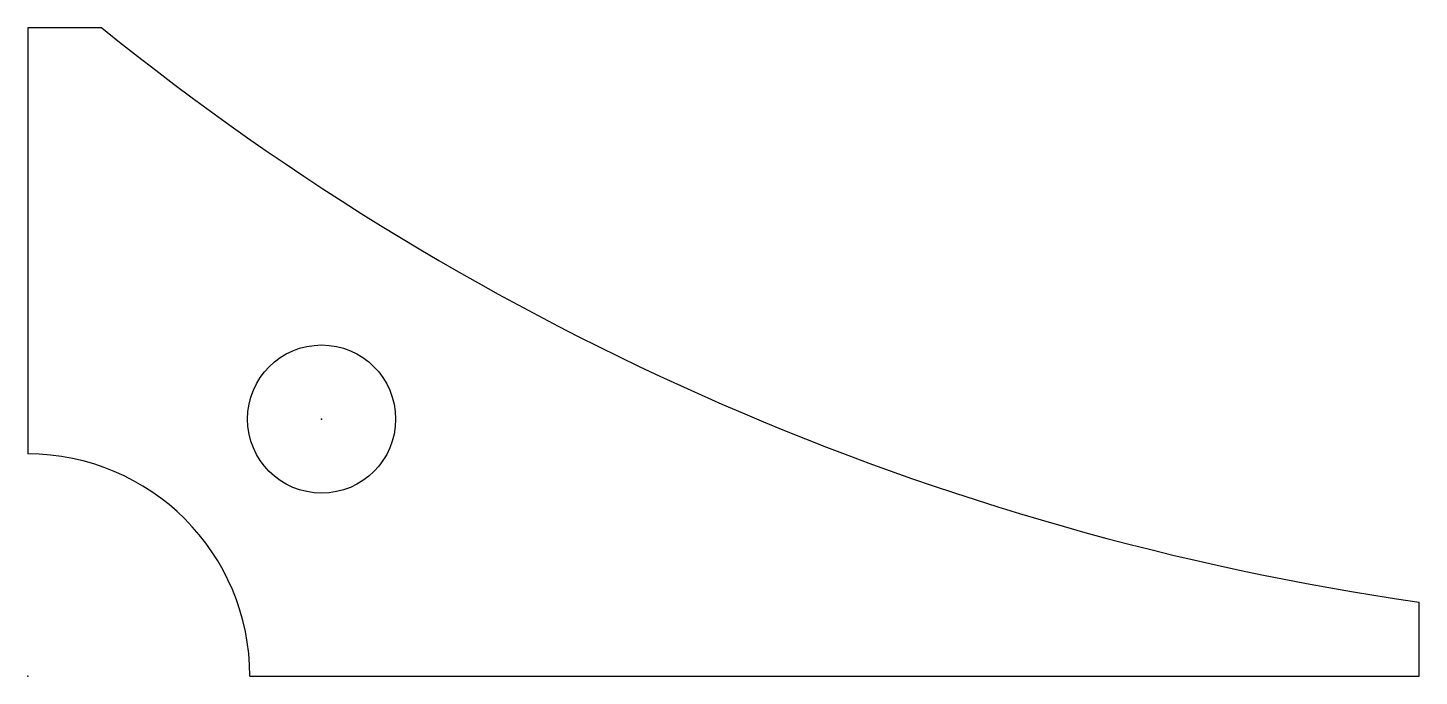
# Model space of a CAD drawing. Header units: inches. Extents: x 0 to 4.7, y 0 to 2.19.
import ezdxf

# ---------------------------------------------------------------- set-up
doc = ezdxf.new("R2010")
doc.units = ezdxf.units.IN
doc.header["$LTSCALE"] = 0.03937
doc.header["$MEASUREMENT"] = 0
doc.layers.add('Default', color=7, linetype='Continuous')
doc.layers.add('external', color=6, linetype='Continuous')

msp = doc.modelspace()

# ---------------------------------------------------------------- linework, layer by layer
at = {"layer": 'Default'}
msp.add_line((0.75, 0), (3.8718, 0), dxfattribs=at)
msp.add_circle((0.9924, 0.8674), 0.25, dxfattribs=at)
for p in [(0.9924, 0.8674), (0, 0)]:
    msp.add_point(p, dxfattribs=at)
at = {"layer": 'external'}
for p, q in [((0, 2.1875), (0, 0.75)), ((0.25, 2.1875), (0, 2.1875)), ((4.7, 0), (4.7, 0.25)), ((0.75, 0), (4.7, 0))]:
    msp.add_line(p, q, dxfattribs=at)
for centre, radius, start, end in [((5.9961, 9.306), 9.1483, 231.08917, 261.85486), ((0, 0), 0.75, 0, 90)]:
    msp.add_arc(centre, radius, start, end, dxfattribs=at)

doc.saveas('drawing.dxf')
